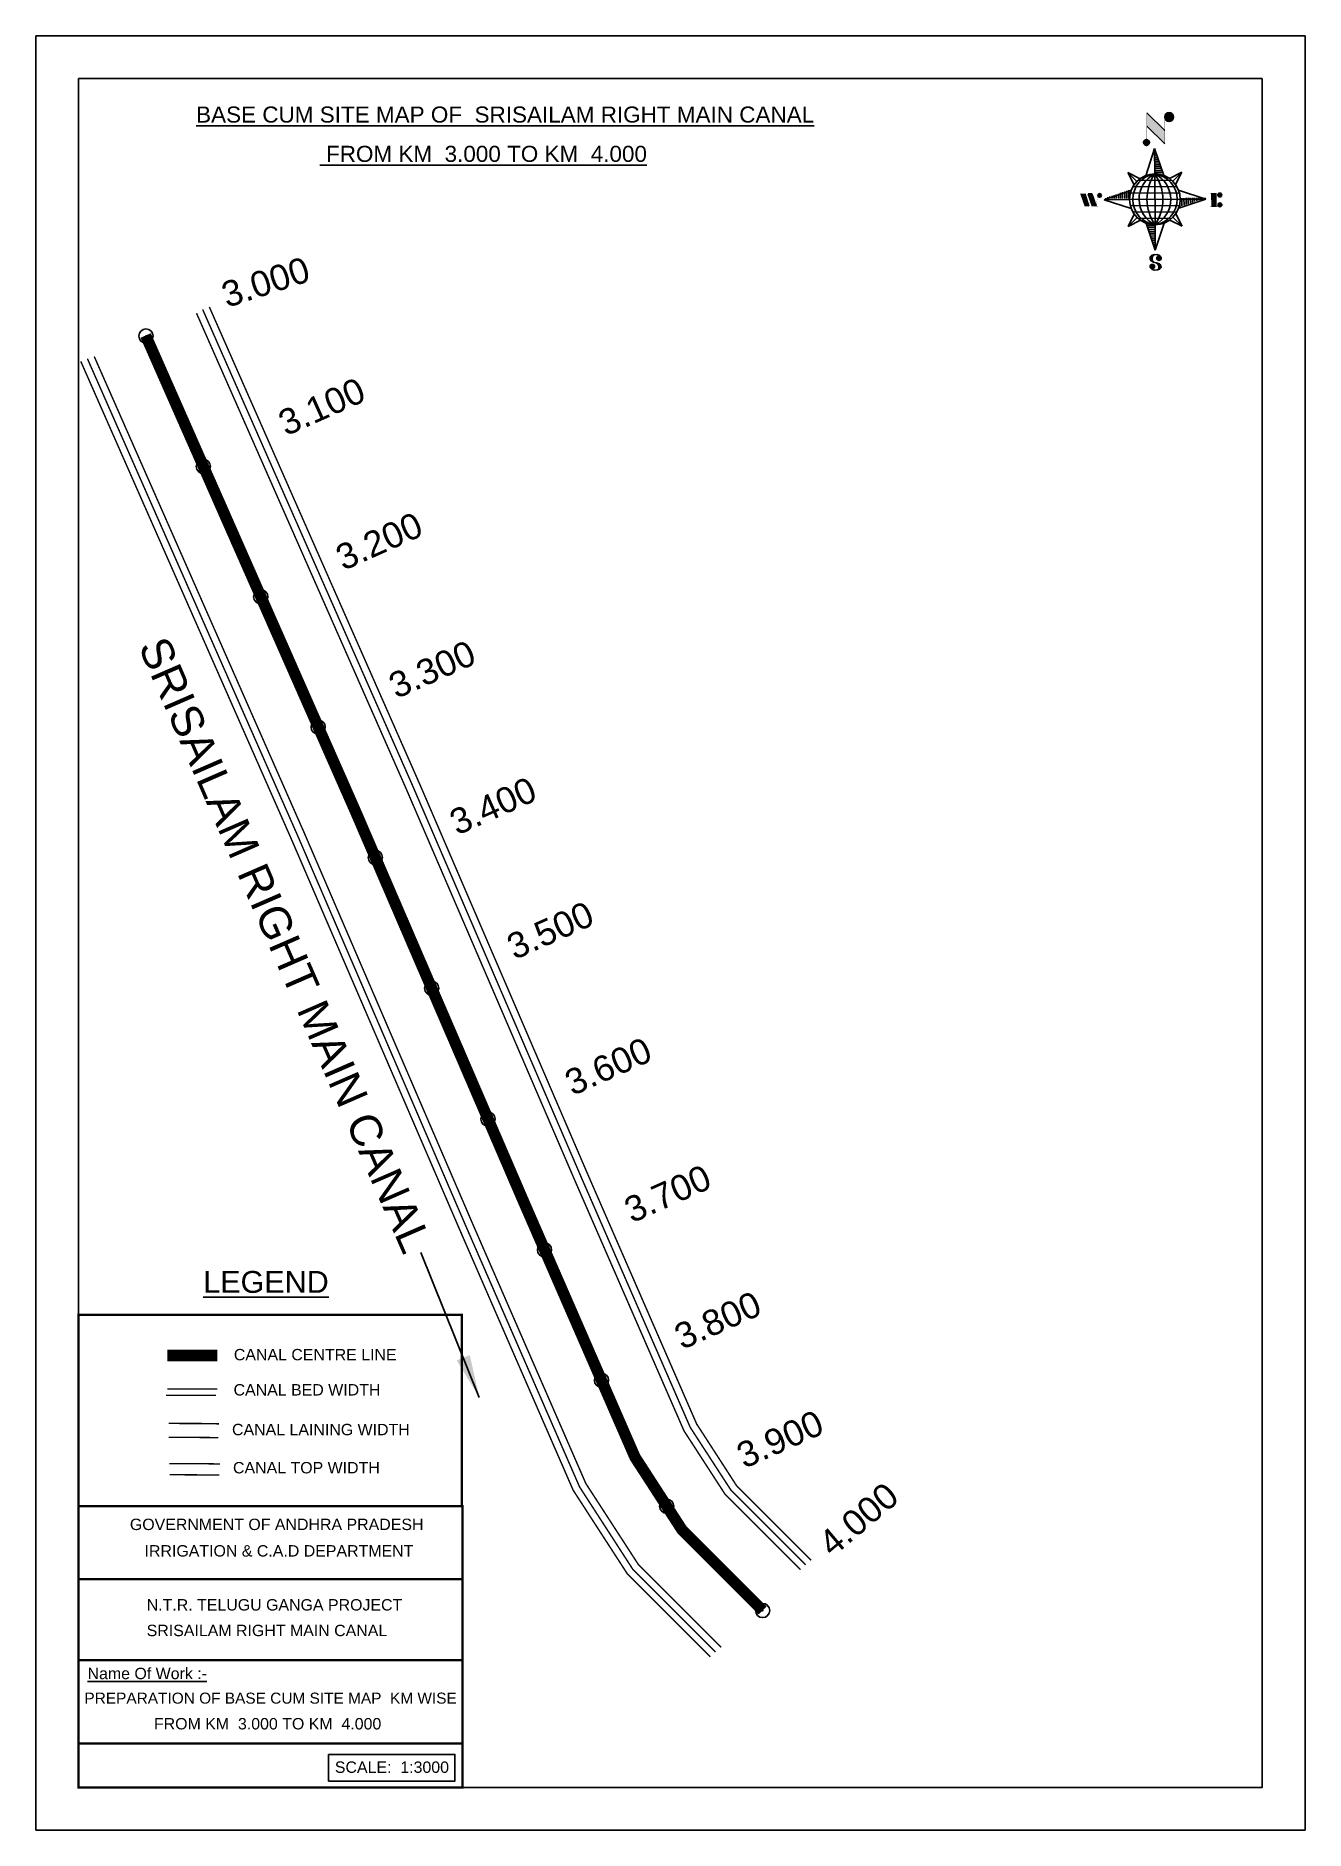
# Model space of a CAD drawing. Header units: inches. Extents: x 266608 to 267499, y 1756136 to 1757396.
import ezdxf

# ---------------------------------------------------------------- set-up
doc = ezdxf.new("R2010")
doc.units = ezdxf.units.IN
doc.header["$MEASUREMENT"] = 0
doc.header["$PDMODE"] = 32
doc.header["$PDSIZE"] = 10
for name, color, linetype in [('AQUADUCT', 1, 'Continuous'), ('bed with', 5, 'Continuous'), ('bord', 1, 'Continuous'), ('CHAINAGE', 7, 'Continuous'), ('FRAME 025', 7, 'Continuous'), ('lining', 4, 'Continuous'), ('TEXT', 7, 'Continuous'), ('top of bund', 1, 'Continuous'), ('V', 6, 'Continuous')]:
    doc.layers.add(name, color=color, linetype=linetype)
doc.styles.get("Standard").update_dxf_attribs({"font": 'arial.ttf'})
doc.dimstyles.get("Standard").update_dxf_attribs({"dimtxt": 0.18, "dimasz": 0.18, "dimexe": 0.18, "dimexo": 0.0625, "dimgap": 0.09, "dimtad": 0, "dimtih": 1, "dimtoh": 1, "dimdec": 4, "dimzin": 0, "dimdsep": 46, "dimtxsty": 'Standard', "dimcen": 0.09, "dimadec": 0, "dimazin": 0, "dimtfac": 1, "dimtdec": 4, "dimtofl": 0, "dimtmove": 0, "dimatfit": 3, "dimfxl": 0, "dimtolj": 1, "dimtzin": 0, "dimarcsym": 0})
pattern_1 = [(267.297113149, (-8720374.938, 50637915.138), (10.5367255337, -0.497431438), [])]
pattern_2 = [(357.297113149, (-8720374.938, 50637915.138), (0.497431438, 10.5367255337), [])]

# ---------------------------------------------------------------- blocks, each defined once
blk = doc.blocks.new('*X5')
at = {"color": 0, "linetype": 'Continuous'}
for p, q in [((6321.6, 240.5), (6322.3, 241.2)), ((6321.6, 240.3), (6322.3, 241)), ((6321.6, 240.1), (6322.3, 240.8)), ((6321.6, 239.9), (6322.4, 240.7)), ((6321.6, 239.8), (6322.4, 240.6)), ((6321.6, 239.6), (6322.5, 240.5)), ((6321.6, 239.4), (6322.5, 240.3)), ((6321.6, 239.2), (6322.6, 240.2)), ((6321.7, 239.1), (6322.6, 240.1)), ((6321.8, 240.8), (6322.4, 241.4)), ((6321.8, 239), (6322.7, 240)), ((6321.8, 239), (6322.8, 239.9)), ((6321.9, 238.9), (6322.9, 239.8)), ((6322, 238.8), (6323, 239.7)), ((6322.1, 241.3), (6322.4, 241.6)), ((6322.1, 238.7), (6323.1, 239.6)), ((6322.2, 238.6), (6323.1, 239.6)), ((6322.3, 238.5), (6323.2, 239.5)), ((6322.4, 238.5), (6323.3, 239.4)), ((6322.5, 238.4), (6323.4, 239.3)), ((6322.7, 238.4), (6323.6, 239.3)), ((6322.8, 238.3), (6323.7, 239.2)), ((6322.9, 238.3), (6323.8, 239.1)), ((6323.1, 238.2), (6323.9, 239.1)), ((6323.2, 238.2), (6324, 239)), ((6323.3, 238.2), (6324.2, 239)), ((6323.5, 238.1), (6324.3, 238.9)), ((6323.7, 238.1), (6324.4, 238.9)), ((6323.8, 238.1), (6324.6, 238.8)), ((6324.1, 238.2), (6324.7, 238.8)), ((6324.3, 238.3), (6324.9, 238.8)), ((6324.6, 238.3), (6325.1, 238.8)), ((6324.8, 238.4), (6325.2, 238.8)), ((6325.1, 238.5), (6325.4, 238.8)), ((6325.4, 238.6), (6325.6, 238.8))]:
    blk.add_line(p, q, dxfattribs=at)
blk = doc.blocks.new('*X4')
at = {"color": 0, "linetype": 'Continuous'}
for p, q in [((6324.4, 240.3), (6324.5, 240.4)), ((6324.6, 240.3), (6324.8, 240.5)), ((6324.7, 240.2), (6325, 240.5)), ((6324.8, 240.2), (6325.2, 240.6)), ((6325, 240.1), (6325.5, 240.6)), ((6325.1, 240.1), (6325.6, 240.6)), ((6325.2, 240), (6325.8, 240.6)), ((6325.3, 240), (6326, 240.6)), ((6325.4, 239.9), (6326.1, 240.6)), ((6325.5, 239.8), (6326.2, 240.5)), ((6325.6, 239.8), (6326.3, 240.5)), ((6325.7, 239.7), (6326.5, 240.4)), ((6325.9, 239.6), (6326.6, 240.3)), ((6326, 239.5), (6326.7, 240.3)), ((6326, 239.4), (6326.8, 240.2)), ((6326.1, 239.3), (6327, 240.2)), ((6326.2, 239.3), (6327.1, 240.1)), ((6326.3, 239.2), (6327.1, 240)), ((6326.4, 239.1), (6327.2, 239.9)), ((6326.5, 239), (6327.3, 239.8)), ((6326.5, 238.9), (6327.4, 239.7)), ((6326.6, 238.8), (6327.5, 239.6)), ((6326.7, 238.7), (6327.5, 239.5)), ((6326.8, 238.6), (6327.6, 239.4)), ((6326.8, 238.5), (6327.7, 239.3)), ((6326.8, 236.5), (6327.4, 237)), ((6326.9, 238.3), (6327.8, 239.2)), ((6326.9, 238.2), (6327.9, 239.1)), ((6326.9, 236.8), (6327.6, 237.4)), ((6327, 238.1), (6327.8, 239)), ((6327, 237.9), (6327.8, 238.8)), ((6327, 237.8), (6327.8, 238.6)), ((6327, 237.6), (6327.8, 238.4)), ((6327, 237.4), (6327.8, 238.2)), ((6327, 237.3), (6327.8, 238)), ((6327, 237.1), (6327.8, 237.9))]:
    blk.add_line(p, q, dxfattribs=at)
blk = doc.blocks.new('H')
at = {"layer": 'bord', "extrusion": (0.000427885, 0.004792, 0.999988)}
h = blk.add_hatch(dxfattribs=at)
h.set_pattern_fill('LINE', color=8, scale=84.387686, angle=-2.70289, style=0)
h.set_pattern_definition(pattern_2)
h.paths.add_polyline_path([(-492.5, 785.6, -0.090992), (-448, 775.2), (-486.5, 912)])
h = blk.add_hatch(dxfattribs=at)
h.set_pattern_fill('LINE', color=8, scale=84.387686, angle=-92.70289, style=0)
h.set_pattern_definition(pattern_1)
h.paths.add_polyline_path([(-624.9, 665.1, -0.090992), (-614.5, 709.6), (-751.3, 671.1)])
h = blk.add_hatch(dxfattribs=at)
h.set_pattern_fill('LINE', color=8, scale=84.387686, angle=-92.70289, style=0)
h.set_pattern_definition(pattern_1)
h.paths.add_polyline_path([(-245.6, 647.2), (-372, 653.2, -0.090992), (-382.4, 608.7)])
h = blk.add_hatch(dxfattribs=at)
h.set_pattern_fill('LINE', color=8, scale=84.387686, angle=-2.70289, style=0)
h.set_pattern_definition(pattern_2)
h.paths.add_polyline_path([(-504.4, 532.7, -0.090992), (-548.9, 543.1), (-510.4, 406.3)])
for p, q in [((-516.2, 1087.1, -1217.1), (-431.5, 994, -1216.7)), ((-519.4, 1020.4, -1216.8), (-434.7, 927.3, -1216.4)), ((-538.3, 773.7, -1215.6), (-487, 906.2, -1216.3)), ((-487, 906.2, -1216.3), (-493, 779.8, -1215.7)), ((-487, 906.2, -1216.3), (-448.5, 769.4, -1215.7)), ((-626.7, 793.8, -1215.7), (-566.8, 760.2, -1215.6)), ((-626.7, 793.8, -1215.7), (-584.1, 747, -1215.5)), ((-598.9, 731, -1215.4), (-626.7, 793.8, -1215.7)), ((-421.3, 753.3, -1215.6), (-358.5, 781.1, -1215.7)), ((-358.5, 781.1, -1215.7), (-405.3, 738.5, -1215.5)), ((-358.5, 781.1, -1215.7), (-392.1, 721.2, -1215.4)), ((-864.7, 700.9, -1215.1), (-846.9, 637.7, -1214.9)), ((-846.9, 700.1, -1215.1), (-829.1, 636.9, -1214.9)), ((-829.1, 699.2, -1215.2), (-811.3, 636, -1214.9)), ((-829.1, 699.2, -1215.2), (-811.3, 698.4, -1215.2)), ((-811.3, 698.4, -1215.2), (-793.5, 635.2, -1214.9)), ((-751.8, 665.3, -1215), (-615, 703.8, -1215.3)), ((-751.8, 665.3, -1215), (-625.4, 659.3, -1215)), ((-619.3, 614, -1214.8), (-751.8, 665.3, -1215)), ((-246.1, 641.4, -1215.1), (-382.9, 602.9, -1214.9)), ((-378.6, 692.6, -1215.3), (-246.1, 641.4, -1215.1)), ((-372.5, 647.4, -1215.1), (-246.1, 641.4, -1215.1)), ((-213.5, 669.3, -1215.3), (-216.7, 600.8, -1214.9)), ((-197.2, 599.9, -1214.9), (-193.9, 668.4, -1215.3)), ((-639.4, 525.6, -1214.4), (-605.8, 585.5, -1214.7)), ((-639.4, 525.6, -1214.4), (-592.6, 568.1, -1214.6)), ((-576.6, 553.3, -1214.6), (-639.4, 525.6, -1214.4)), ((-510.9, 400.5, -1213.9), (-549.4, 537.2, -1214.5)), ((-371.2, 512.9, -1214.5), (-431.1, 546.5, -1214.6)), ((-371.2, 512.9, -1214.5), (-413.8, 559.7, -1214.7)), ((-399, 575.7, -1214.7), (-371.2, 512.9, -1214.5)), ((-459.6, 533, -1214.5), (-510.9, 400.5, -1213.9)), ((-504.9, 526.9, -1214.5), (-510.9, 400.5, -1213.9))]:
    blk.add_line(p, q, dxfattribs=at)
at = {"layer": 'bord', "color": 8, "linetype": 'ByBlock', "extrusion": (0.000427885, 0.004792, 0.999988)}
for p, q in [((-386.5, 711.4, -1215.4), (-605.5, 721.7, -1215.4)), ((-410.8, 744.2, -1215.5), (-578.1, 752.1, -1215.5)), ((-493, 779.8, -1215.7), (-504.9, 526.9, -1214.5)), ((-372.5, 647.4, -1215.1), (-625.4, 659.3, -1215)), ((-378, 615.9, -1214.9), (-622.9, 627.5, -1214.9)), ((-375, 679.2, -1215.3), (-619.9, 690.7, -1215.2)), ((-392.4, 584.9, -1214.8), (-611.4, 595.3, -1214.7)), ((-419.8, 554.6, -1214.6), (-587.1, 562.5, -1214.6))]:
    blk.add_line(p, q, dxfattribs=at)
at = {"layer": 'bord', "extrusion": (0.000427885, 0.004792, 0.999988), "elevation": -1212.1}
for points in [[(-522, 959.6, 1.61, 1.61, 0), (-515.7, 1092.9, 1.61, 1.61, 0)], [(-434.2, 933.1, 1.61, 1.61, 0), (-427.9, 1066.5, 1.61, 1.61, 0)], [(-870.1, 707, 0.642, 0.642, 0), (-846.4, 705.9, 0.642, 0.642, 0)], [(-828.6, 642.7, 0.642, 0.642, 0), (-855.2, 643.9, 0.642, 0.642, 0)], [(-828.6, 642.7, 0.642, 0.642, 0), (-821, 678, 0.642, 0.642, 0)], [(-810.8, 641.8, 0.642, 0.642, 0), (-784.1, 640.6, 0.642, 0.642, 0)], [(-793, 641, 0.642, 0.642, 0), (-781.6, 693.9, 0.642, 0.642, 0)], [(-222.7, 675.6, 0.706, 0.706, 0), (-173.8, 673.3, 0.706, 0.706, 0)], [(-177.1, 604.8, 0.706, 0.706, 0), (-226, 607.1, 0.706, 0.706, 0)]]:
    blk.add_lwpolyline(points, format="xyseb", dxfattribs=at)
for points in [[(-413.7, 1073.1, 22.3, 22.3, 1), (-397.6, 1057.7, 22.3, 22.3, 1)], [(-530.3, 949.5, 14.8, 14.8, 1), (-519.6, 939.3, 14.8, 14.8, 1)], [(-775.9, 696.6, 8.9, 8.9, 1), (-769.5, 690.4, 8.9, 8.9, 1)], [(-177.8, 666.9, 9.79, 9.79, 1), (-170.8, 660.1, 9.79, 9.79, 1)], [(-180.1, 618, 9.79, 9.79, 1), (-173.1, 611.2, 9.79, 9.79, 1)], [(-489.8, 361.7, 11.1, 11.1, 1), (-498.1, 369.1, 11.1, 11.1, 1)], [(-525.2, 321.6, 11.1, 11.1, 1), (-533.4, 328.9, 11.1, 11.1, 1)]]:
    blk.add_lwpolyline(points, format="xyseb", close=True, dxfattribs=at)
at = {"layer": 'bord', "extrusion": (0.000427885, 0.004792, 0.999988), "const_width": 0.706, "elevation": -1212.1}
blk.add_lwpolyline([(-194.8, 644.8), (-185, 644.4)], dxfattribs=at)
at = {"layer": 'bord', "extrusion": (0.000427885, 0.004792, 0.999988), "elevation": -1212.1}
for points in [[(-537, 317.4), (-530.7, 310.5), (-519.8, 306.8), (-504.9, 306.9), (-493.9, 310), (-486.3, 317.7), (-486.5, 325.8), (-490.6, 333.3), (-493.5, 336.2), (-502.8, 340.9), (-522.5, 347.3), (-530.4, 351.6), (-533.7, 354.6), (-537.4, 362.6), (-537, 373.4), (-530, 380.7), (-520, 384.1), (-503.5, 384.2), (-492.5, 379.9), (-487.1, 373.3)], [(-522.5, 347.6), (-526.2, 353.8), (-527.8, 360.6), (-527.9, 370.6), (-525.9, 375.5), (-521.3, 381.2), (-514.5, 384.4)], [(-504.9, 306.9), (-499, 312.4), (-497, 319.4), (-497.5, 326.5), (-501.2, 335.4), (-509.2, 343.2)]]:
    blk.add_lwpolyline(points, dxfattribs=at)
at = {"layer": 'bord', "extrusion": (0.000427885, 0.004792, 0.999988)}
for centre, radius in [((-405.6, 1065.4, -1212.1), 22.3), ((-525, 944.4, -1212.1), 14.8), ((-498.4, 659.1, -1212.1), 126.6), ((-772.7, 693.5, -1212.1), 8.9), ((-174.3, 663.5, -1212.1), 9.79), ((-176.6, 614.6, -1212.1), 9.79), ((-494, 365.4, -1212.1), 11.1), ((-529.3, 325.2, -1212.1), 11.1)]:
    blk.add_circle(centre, radius, dxfattribs=at)
at = {"layer": 'bord', "color": 8, "linetype": 'ByBlock', "extrusion": (0.000427885, 0.004792, 0.999988)}
for centre, radius, start, end in [((-481.5, 658.3, -1212.1), 127.7, 94.92536, 259.66906), ((-436.8, 656.2, -1212.1), 140.8, 113.28644, 241.30798), ((-315.9, 650.5, -1212.1), 222.3, 142.58916, 212.00526), ((-560.1, 662.1, -1212.1), 140.8, 293.28644, 61.30798), ((-681, 667.8, -1212.1), 222.3, 322.58916, 32.00526), ((-515.4, 659.9, -1212.1), 127.7, 274.92536, 79.66906)]:
    blk.add_arc(centre, radius, start, end, dxfattribs=at)
at = {"layer": 'bord', "extrusion": (0.000427885, 0.004792, 0.999988)}
for points in [[(-515.7, 1092.9, -1212.1), (-431, 999.8, -1212.1), (-518.9, 1026.2, -1212.1), (-434.2, 933.1, -1212.1)], [(-864.1, 706.7, -1212.1), (-846.4, 705.9, -1212.1), (-846.3, 643.5, -1212.1), (-828.6, 642.7, -1212.1)], [(-828.6, 705, -1212.1), (-810.8, 704.2, -1212.1), (-810.8, 641.8, -1212.1), (-793, 641, -1212.1)], [(-193.4, 674.2, -1212.1), (-196.6, 605.7, -1212.1), (-213, 675.1, -1212.1), (-216.2, 606.7, -1212.1)]]:
    blk.add_solid(points, dxfattribs=at)
at = {"layer": 'bord', "extrusion": (0.000427885, 0.004792, 0.999988), "xscale": 7.977342409717546, "yscale": 7.977342408231451, "zscale": 7.977342408476333, "rotation": 138.0840426661453}
for name, p in [('*X4', (38300.5, -31929.4, -1212.1)), ('*X5', (38314.4, -31950.9, -1212.1))]:
    blk.add_blockref(name, p, dxfattribs=at)

msp = doc.modelspace()

# ---------------------------------------------------------------- linework, layer by layer
at = {"linetype": 'ByBlock'}
for points in [[(266607.7, 1756136.4), (266607.7, 1757396.4), (267498.7, 1757396.4), (267498.7, 1756136.4)], [(267468.7, 1757366.4), (267468.7, 1756166.4), (266637.7, 1756166.4), (266637.7, 1757366.4)]]:
    msp.add_lwpolyline(points, close=True, dxfattribs=at)
at = {"color": 3}
for p in [(266685, 1757185.6), (266725.3, 1757094), (266765.6, 1757002.5), (266805.9, 1756911), (266846, 1756819.4), (266885.6, 1756727.6), (266925.1, 1756635.7), (266964.8, 1756543.9), (267004.8, 1756452.3), (267050.6, 1756363.8), (267117.9, 1756290.6)]:
    msp.add_point(p, dxfattribs=at)
at = {"layer": 'bed with', "const_width": 1}
for points in [[(266720.5, 1757201.6), (266868, 1756866.9), (266986, 1756592.8), (267062.7, 1756416.8), (267091.7, 1756372), (267144.5, 1756319.3)], [(266648.7, 1757171.2), (266796.5, 1756835.8), (266914.5, 1756561.8), (266993.8, 1756379.8), (267030.8, 1756322.7), (267088.8, 1756264.7)], [(266734.1, 1756441.7), (266732.1, 1756441.7), (266699.3, 1756441.7), (266699, 1756441.7)], [(266735.2, 1756446.1), (266732.1, 1756446.1), (266699.9, 1756446.1)]]:
    msp.add_lwpolyline(points, dxfattribs=at)
at = {"layer": 'FRAME 025', "lineweight": -3, "const_width": 1.64}
for points in [[(266637.7, 1756498.2), (266906.8, 1756498.2), (266906.8, 1756363.9), (266637.7, 1756363.9)], [(266637.7, 1756363.9), (266907.2, 1756363.9), (266907.2, 1756166.4), (266637.7, 1756166.4)]]:
    msp.add_lwpolyline(points, close=True, dxfattribs=at)
for points in [[(266637.7, 1756312.6), (266907.2, 1756312.6)], [(266637.7, 1756255.8), (266907.2, 1756255.8)], [(266637.7, 1756197.2), (266907.2, 1756197.2)]]:
    msp.add_lwpolyline(points, dxfattribs=at)
at = {"layer": 'lining', "const_width": 1}
for points in [[(266724.8, 1757204.3), (266872.6, 1756868.9), (266990.6, 1756594.8), (267067.1, 1756419.2), (267095.7, 1756375.1), (267148.1, 1756322.7)], [(266643.9, 1757169.7), (266791.9, 1756833.8), (266909.9, 1756559.8), (266989.4, 1756377.4), (267026.8, 1756319.5), (267084.9, 1756261.5)], [(266701, 1756422), (266725.7, 1756421.9), (266736.3, 1756421.7)], [(266700.9, 1756412.3), (266727.8, 1756412.1), (266735.8, 1756412)]]:
    msp.add_lwpolyline(points, dxfattribs=at)
at = {"layer": 'top of bund', "const_width": 1}
for points in [[(266729.5, 1757206), (266877.2, 1756870.9), (266995.2, 1756596.8), (267071.6, 1756421.6), (267099.6, 1756378.3), (267152, 1756325.9)], [(266639.2, 1757167.9), (266787.3, 1756831.8), (266905.3, 1756557.9), (266984.9, 1756375.1), (267022.9, 1756316.4), (267081.2, 1756258.1)], [(266701.5, 1756393.8), (266726.1, 1756393.7), (266736.9, 1756393.5)], [(266736.5, 1756385.7), (266728.6, 1756385.8), (266701.6, 1756386)]]:
    msp.add_lwpolyline(points, dxfattribs=at)
at = {"layer": 'V', "color": 6, "const_width": 8}
for points in [[(266684.8, 1757186), (266832.3, 1756851.3), (266950.3, 1756577.3), (267028.3, 1756398.3), (267061.3, 1756347.3), (267117.9, 1756290.6)], [(266735.1, 1756469.7), (266732.5, 1756469.7), (266699.9, 1756469.7)], [(266699.9, 1756469.7), (266735.1, 1756469.7)]]:
    msp.add_lwpolyline(points, dxfattribs=at)
at = {"layer": 'V', "color": 0}
msp.add_lwpolyline([(266813.2, 1756189.5), (266901.9, 1756189.5), (266901.9, 1756170.8), (266813.2, 1756170.8)], close=True, dxfattribs=at)

# ---------------------------------------------------------------- block references
at = {"layer": 'AQUADUCT', "color": 1, "xscale": 0.1408039184319789, "yscale": 0.1408039184752852, "zscale": 0.1408039184379445, "rotation": 3.078330572322649}
msp.add_blockref('H', (267468.4, 1757193.5, 170.9), dxfattribs=at)

# ---------------------------------------------------------------- texts
at = {"layer": 'CHAINAGE'}
for s, rotation, p in [('3.000', 17.9382, (266741.8, 1757205.3)), ('3.100', 24.0537, (266783.3, 1757115.1)), ('3.200', 24.0537, (266823.6, 1757020.6)), ('3.300', 24.0537, (266860.8, 1756930.6)), ('3.400', 24.0537, (266903.5, 1756834.7)), ('3.500', 24.0537, (266943.7, 1756747.3)), ('3.600', 24.0537, (266984.4, 1756651.8)), ('3.700', 24.0537, (267026.1, 1756562.4)), ('3.800', 24.0537, (267061.3, 1756473.5)), ('3.900', 24.0537, (267105, 1756390)), ('4.000', 40.1201, (267166.9, 1756327.6))]:
    msp.add_text(s, height=18, rotation=rotation, dxfattribs=at).set_placement(p)
at = {"layer": 'CHAINAGE', "color": 1}
msp.add_text('SRISAILAM RIGHT MAIN CANAL', height=22.124, rotation=293.5466, dxfattribs=at).set_placement((266679.4, 1756967.7))
at = {"layer": 'CHAINAGE', "color": 0}
for s, height, p in [('%%ULEGEND', 15.34, (266725.2, 1756513.7)), ('CANAL CENTRE LINE', 8, (266746.7, 1756466.3)), ('CANAL BED WIDTH', 8, (266746.5, 1756441.6)), ('CANAL LAINING WIDTH', 8, (266745.4, 1756413.7)), ('CANAL TOP WIDTH', 8, (266746.1, 1756386.9)), ('GOVERNMENT OF ANDHRA PRADESH ', 8, (266673.7, 1756347.1)), ('IRRIGATION & C.A.D DEPARTMENT', 8, (266684, 1756328.5)), ('N.T.R. TELUGU GANGA PROJECT', 8, (266685.5, 1756290.6)), ('SRISAILAM RIGHT MAIN CANAL', 8, (266685.5, 1756272.6)), ('%%UName Of Work :-', 8, (266644, 1756242.4)), ('PREPARATION OF BASE CUM SITE MAP  KM WISE', 7.743, (266641.8, 1756225.2)), (' FROM KM  3.000 TO KM  4.000', 8, (266687.5, 1756207.1)), ('SCALE:  1:3000', 8, (266817.6, 1756176.6))]:
    msp.add_text(s, height=height, dxfattribs=at).set_placement(p)
at = {"layer": 'TEXT', "color": 0}
for s, p in [('%%UBASE CUM SITE MAP OF  SRISAILAM RIGHT MAIN CANAL', (266720.2, 1757335.5)), ('%%U FROM KM  3.000 TO KM  4.000', (266807, 1757307.9))]:
    msp.add_text(s, height=11.294, dxfattribs=at).set_placement(p)

# ---------------------------------------------------------------- leaders
at = {"layer": 'CHAINAGE', "color": 1}
msp.add_leader([(266919, 1756440.3), (266877.9, 1756542.1)], dimstyle='Standard', override={"dimasz": 30, "dimgap": 0.09, "dimtad": 0}, dxfattribs=at)

doc.saveas('drawing.dxf')
